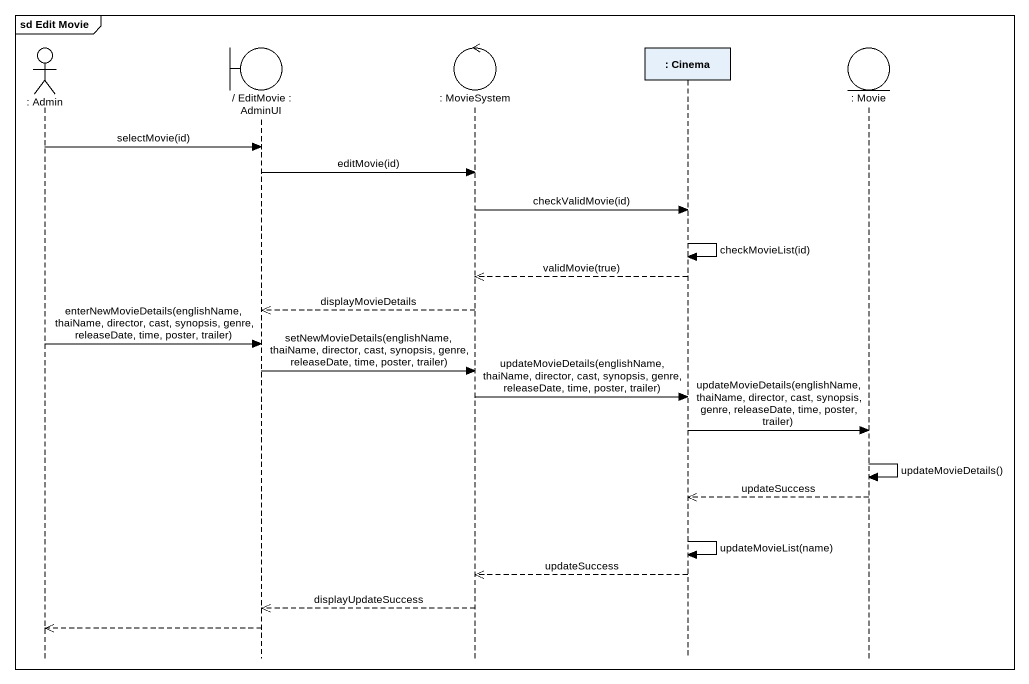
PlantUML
@startuml
mainframe sd Edit Movie
hide footbox
actor ": Admin" as Admin
boundary "/ EditMovie : AdminUI" as EditMovie_AdminUI
control ": MovieSystem" as MovieSystem
participant ": Cinema" as Cinema
entity ": Movie" as Movie

Admin -> EditMovie_AdminUI : selectMovie(id)
EditMovie_AdminUI -> MovieSystem : editMovie(id)
MovieSystem -> Cinema : checkValidMovie(id)
Cinema -> Cinema : checkMovieList(id)
Cinema -->> MovieSystem : validMovie(true)
MovieSystem -->> EditMovie_AdminUI : displayMovieDetails
Admin -> EditMovie_AdminUI : enterNewMovieDetails(englishName, thaiName, director, cast, synopsis, genre, releaseDate, time, poster, trailer)
EditMovie_AdminUI -> MovieSystem : setNewMovieDetails(englishName, thaiName, director, cast, synopsis, genre, releaseDate, time, poster, trailer)
MovieSystem -> Cinema : updateMovieDetails(englishName, thaiName, director, cast, synopsis, genre, releaseDate, time, poster, trailer)
Cinema -> Movie : updateMovieDetails(englishName, thaiName, director, cast, synopsis, genre, releaseDate, time, poster, trailer)
Movie -> Movie : updateMovieDetails()
Movie -->> Cinema : updateSuccess
Cinema -> Cinema : updateMovieList(name)
Cinema -->> MovieSystem : updateSuccess
MovieSystem -->> EditMovie_AdminUI : displayUpdateSuccess
EditMovie_AdminUI -->> Admin
@enduml
